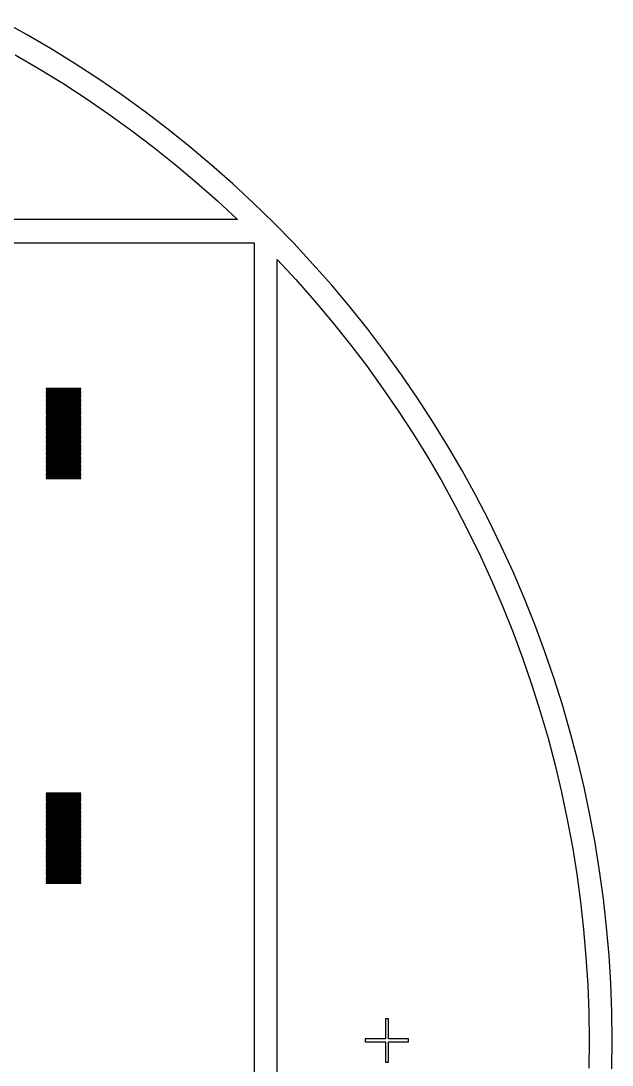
# Model space of a CAD drawing. Extents: x -18 to 82, y -18 to 82.
# Drawn here: x 56.65 to 82.25, y 31.18 to 76.35 of the extents above; entities that cross this region are included whole.
import ezdxf

# ---------------------------------------------------------------- set-up
doc = ezdxf.new("R2010")
doc.units = 0

msp = doc.modelspace()

# ---------------------------------------------------------------- linework, layer by layer
for p, q in [((56.8949, 75.7543), (55.8198, 76.3461)), ((57.9551, 75.1364), (56.8949, 75.7543)), ((58.9999, 74.4927), (57.9551, 75.1364)), ((56.402, 74.8843), (57.441, 74.2787)), ((57.441, 74.2787), (58.4649, 73.6478)), ((60.0285, 73.8235), (58.9999, 74.4927)), ((58.4649, 73.6478), (59.4729, 72.992)), ((61.0404, 73.1292), (60.0285, 73.8235)), ((59.4729, 72.992), (60.4646, 72.3116)), ((62.035, 72.4104), (61.0404, 73.1292)), ((60.4646, 72.3116), (61.4393, 71.6072)), ((63.0116, 71.6673), (62.035, 72.4104)), ((61.4393, 71.6072), (62.3963, 70.879)), ((63.9697, 70.9005), (63.0116, 71.6673)), ((62.3963, 70.879), (63.3353, 70.1275)), ((64.9086, 70.1104), (63.9697, 70.9005)), ((63.3353, 70.1275), (64.2555, 69.3532)), ((65.8279, 69.2975), (64.9086, 70.1104)), ((64.2555, 69.3532), (65.1564, 68.5566)), ((66.727, 68.4624), (65.8279, 69.2975)), ((65.1564, 68.5566), (66.0247, 67.75)), ((67.6053, 67.6053), (66.727, 68.4624)), ((66.0247, 67.75), (-1.52467, 67.75)), ((68.4624, 66.727), (67.6053, 67.6053)), ((-2.25, 66.75), (66.75, 66.75)), ((66.75, 66.75), (66.75, -2.25)), ((69.2975, 65.8279), (68.4624, 66.727)), ((67.75, 66.0247), (68.5566, 65.1564)), ((67.75, -1.52467), (67.75, 66.0247)), ((70.1104, 64.9086), (69.2975, 65.8279)), ((68.5566, 65.1564), (69.3532, 64.2555)), ((70.9005, 63.9697), (70.1104, 64.9086)), ((69.3532, 64.2555), (70.1275, 63.3353)), ((71.6673, 63.0116), (70.9005, 63.9697)), ((70.1275, 63.3353), (70.879, 62.3963)), ((72.4104, 62.035), (71.6673, 63.0116)), ((70.879, 62.3963), (71.6072, 61.4393)), ((73.1292, 61.0404), (72.4104, 62.035)), ((71.6072, 61.4393), (72.3116, 60.4646)), ((73.8235, 60.0285), (73.1292, 61.0404)), ((59.25, 60.445), (57.75, 60.445)), ((57.75, 60.445), (57.75, 60.435)), ((57.75, 60.435), (59.25, 60.435)), ((59.25, 60.405), (57.75, 60.405)), ((57.75, 60.405), (57.75, 60.395)), ((57.75, 60.395), (59.25, 60.395)), ((59.25, 60.365), (57.75, 60.365)), ((57.75, 60.365), (57.75, 60.355)), ((57.75, 60.355), (59.25, 60.355)), ((59.25, 60.325), (57.75, 60.325)), ((57.75, 60.325), (57.75, 60.315)), ((57.75, 60.315), (59.25, 60.315)), ((59.25, 60.285), (57.75, 60.285)), ((57.75, 60.285), (57.75, 60.275)), ((57.75, 60.275), (59.25, 60.275)), ((59.25, 60.245), (57.75, 60.245)), ((57.75, 60.245), (57.75, 60.235)), ((57.75, 60.235), (59.25, 60.235)), ((59.25, 60.205), (57.75, 60.205)), ((57.75, 60.205), (57.75, 60.195)), ((57.75, 60.195), (59.25, 60.195)), ((59.25, 60.165), (57.75, 60.165)), ((57.75, 60.165), (57.75, 60.155)), ((57.75, 60.155), (59.25, 60.155)), ((59.25, 60.125), (57.75, 60.125)), ((57.75, 60.125), (57.75, 60.115)), ((57.75, 60.115), (59.25, 60.115)), ((59.25, 60.085), (57.75, 60.085)), ((57.75, 60.085), (57.75, 60.075)), ((57.75, 60.075), (59.25, 60.075)), ((59.25, 60.435), (59.25, 60.445)), ((59.25, 60.395), (59.25, 60.405)), ((59.25, 60.355), (59.25, 60.365)), ((59.25, 60.315), (59.25, 60.325)), ((59.25, 60.275), (59.25, 60.285)), ((59.25, 60.235), (59.25, 60.245)), ((59.25, 60.195), (59.25, 60.205)), ((59.25, 60.155), (59.25, 60.165)), ((59.25, 60.115), (59.25, 60.125)), ((59.25, 60.075), (59.25, 60.085)), ((72.3116, 60.4646), (72.992, 59.4729)), ((59.25, 60.045), (57.75, 60.045)), ((57.75, 60.045), (57.75, 60.035)), ((57.75, 60.035), (59.25, 60.035)), ((59.25, 60.005), (57.75, 60.005)), ((57.75, 60.005), (57.75, 59.995)), ((57.75, 59.995), (59.25, 59.995)), ((59.25, 59.965), (57.75, 59.965)), ((57.75, 59.965), (57.75, 59.955)), ((57.75, 59.955), (59.25, 59.955)), ((59.25, 59.925), (57.75, 59.925)), ((57.75, 59.925), (57.75, 59.915)), ((57.75, 59.915), (59.25, 59.915)), ((59.25, 59.885), (57.75, 59.885)), ((57.75, 59.885), (57.75, 59.875)), ((57.75, 59.875), (59.25, 59.875)), ((59.25, 59.845), (57.75, 59.845)), ((57.75, 59.845), (57.75, 59.835)), ((57.75, 59.835), (59.25, 59.835)), ((59.25, 59.805), (57.75, 59.805)), ((57.75, 59.805), (57.75, 59.795)), ((57.75, 59.795), (59.25, 59.795)), ((59.25, 59.765), (57.75, 59.765)), ((57.75, 59.765), (57.75, 59.755)), ((57.75, 59.755), (59.25, 59.755)), ((59.25, 59.725), (57.75, 59.725)), ((57.75, 59.725), (57.75, 59.715)), ((57.75, 59.715), (59.25, 59.715)), ((59.25, 59.685), (57.75, 59.685)), ((57.75, 59.685), (57.75, 59.675)), ((57.75, 59.675), (59.25, 59.675)), ((59.25, 59.645), (57.75, 59.645)), ((57.75, 59.645), (57.75, 59.635)), ((57.75, 59.635), (59.25, 59.635)), ((59.25, 60.035), (59.25, 60.045)), ((59.25, 59.995), (59.25, 60.005)), ((59.25, 59.955), (59.25, 59.965)), ((59.25, 59.915), (59.25, 59.925)), ((59.25, 59.875), (59.25, 59.885)), ((59.25, 59.835), (59.25, 59.845)), ((59.25, 59.795), (59.25, 59.805)), ((59.25, 59.755), (59.25, 59.765)), ((59.25, 59.715), (59.25, 59.725)), ((59.25, 59.675), (59.25, 59.685)), ((59.25, 59.635), (59.25, 59.645)), ((74.4927, 58.9999), (73.8235, 60.0285)), ((59.25, 59.605), (57.75, 59.605)), ((57.75, 59.605), (57.75, 59.595)), ((57.75, 59.595), (59.25, 59.595)), ((59.25, 59.565), (57.75, 59.565)), ((57.75, 59.565), (57.75, 59.555)), ((57.75, 59.555), (59.25, 59.555)), ((59.25, 59.525), (57.75, 59.525)), ((57.75, 59.525), (57.75, 59.515)), ((57.75, 59.515), (59.25, 59.515)), ((59.25, 59.485), (57.75, 59.485)), ((57.75, 59.485), (57.75, 59.475)), ((57.75, 59.475), (59.25, 59.475)), ((59.25, 59.445), (57.75, 59.445)), ((57.75, 59.445), (57.75, 59.435)), ((57.75, 59.435), (59.25, 59.435)), ((59.25, 59.405), (57.75, 59.405)), ((57.75, 59.405), (57.75, 59.395)), ((57.75, 59.395), (59.25, 59.395)), ((59.25, 59.365), (57.75, 59.365)), ((57.75, 59.365), (57.75, 59.355)), ((57.75, 59.355), (59.25, 59.355)), ((59.25, 59.325), (57.75, 59.325)), ((57.75, 59.325), (57.75, 59.315)), ((57.75, 59.315), (59.25, 59.315)), ((59.25, 59.285), (57.75, 59.285)), ((57.75, 59.285), (57.75, 59.275)), ((57.75, 59.275), (59.25, 59.275)), ((59.25, 59.245), (57.75, 59.245)), ((57.75, 59.245), (57.75, 59.235)), ((57.75, 59.235), (59.25, 59.235)), ((59.25, 59.205), (57.75, 59.205)), ((57.75, 59.205), (57.75, 59.195)), ((57.75, 59.195), (59.25, 59.195)), ((59.25, 59.595), (59.25, 59.605)), ((59.25, 59.555), (59.25, 59.565)), ((59.25, 59.515), (59.25, 59.525)), ((59.25, 59.475), (59.25, 59.485)), ((59.25, 59.435), (59.25, 59.445)), ((59.25, 59.395), (59.25, 59.405)), ((59.25, 59.355), (59.25, 59.365)), ((59.25, 59.315), (59.25, 59.325)), ((59.25, 59.275), (59.25, 59.285)), ((59.25, 59.235), (59.25, 59.245)), ((59.25, 59.195), (59.25, 59.205)), ((72.992, 59.4729), (73.6478, 58.4649)), ((59.25, 59.165), (57.75, 59.165)), ((57.75, 59.165), (57.75, 59.155)), ((57.75, 59.155), (59.25, 59.155)), ((59.25, 59.125), (57.75, 59.125)), ((57.75, 59.125), (57.75, 59.115)), ((57.75, 59.115), (59.25, 59.115)), ((59.25, 59.085), (57.75, 59.085)), ((57.75, 59.085), (57.75, 59.075)), ((57.75, 59.075), (59.25, 59.075)), ((59.25, 59.045), (57.75, 59.045)), ((57.75, 59.045), (57.75, 59.035)), ((57.75, 59.035), (59.25, 59.035)), ((59.25, 59.005), (57.75, 59.005)), ((57.75, 59.005), (57.75, 58.995)), ((57.75, 58.995), (59.25, 58.995)), ((59.25, 58.965), (57.75, 58.965)), ((57.75, 58.965), (57.75, 58.955)), ((57.75, 58.955), (59.25, 58.955)), ((59.25, 58.925), (57.75, 58.925)), ((57.75, 58.925), (57.75, 58.915)), ((57.75, 58.915), (59.25, 58.915)), ((59.25, 58.885), (57.75, 58.885)), ((57.75, 58.885), (57.75, 58.875)), ((57.75, 58.875), (59.25, 58.875)), ((59.25, 58.845), (57.75, 58.845)), ((57.75, 58.845), (57.75, 58.835)), ((57.75, 58.835), (59.25, 58.835)), ((59.25, 58.805), (57.75, 58.805)), ((57.75, 58.805), (57.75, 58.795)), ((57.75, 58.795), (59.25, 58.795)), ((59.25, 58.765), (57.75, 58.765)), ((57.75, 58.765), (57.75, 58.755)), ((57.75, 58.755), (59.25, 58.755)), ((59.25, 58.725), (57.75, 58.725)), ((57.75, 58.725), (57.75, 58.715)), ((59.25, 59.155), (59.25, 59.165)), ((59.25, 59.115), (59.25, 59.125)), ((59.25, 59.075), (59.25, 59.085)), ((59.25, 59.035), (59.25, 59.045)), ((59.25, 58.995), (59.25, 59.005)), ((59.25, 58.955), (59.25, 58.965)), ((59.25, 58.915), (59.25, 58.925)), ((59.25, 58.875), (59.25, 58.885)), ((59.25, 58.835), (59.25, 58.845)), ((59.25, 58.795), (59.25, 58.805)), ((59.25, 58.755), (59.25, 58.765)), ((59.25, 58.715), (59.25, 58.725)), ((75.1364, 57.9551), (74.4927, 58.9999)), ((57.75, 58.715), (59.25, 58.715)), ((59.25, 58.685), (57.75, 58.685)), ((57.75, 58.685), (57.75, 58.675)), ((57.75, 58.675), (59.25, 58.675)), ((59.25, 58.645), (57.75, 58.645)), ((57.75, 58.645), (57.75, 58.635)), ((57.75, 58.635), (59.25, 58.635)), ((59.25, 58.605), (57.75, 58.605)), ((57.75, 58.605), (57.75, 58.595)), ((57.75, 58.595), (59.25, 58.595)), ((59.25, 58.565), (57.75, 58.565)), ((57.75, 58.565), (57.75, 58.555)), ((57.75, 58.555), (59.25, 58.555)), ((59.25, 58.525), (57.75, 58.525)), ((57.75, 58.525), (57.75, 58.515)), ((57.75, 58.515), (59.25, 58.515)), ((59.25, 58.485), (57.75, 58.485)), ((57.75, 58.485), (57.75, 58.475)), ((57.75, 58.475), (59.25, 58.475)), ((59.25, 58.445), (57.75, 58.445)), ((57.75, 58.445), (57.75, 58.435)), ((57.75, 58.435), (59.25, 58.435)), ((59.25, 58.405), (57.75, 58.405)), ((57.75, 58.405), (57.75, 58.395)), ((57.75, 58.395), (59.25, 58.395)), ((59.25, 58.365), (57.75, 58.365)), ((57.75, 58.365), (57.75, 58.355)), ((57.75, 58.355), (59.25, 58.355)), ((59.25, 58.325), (57.75, 58.325)), ((57.75, 58.325), (57.75, 58.315)), ((57.75, 58.315), (59.25, 58.315)), ((59.25, 58.285), (57.75, 58.285)), ((57.75, 58.285), (57.75, 58.275)), ((57.75, 58.275), (59.25, 58.275)), ((59.25, 58.675), (59.25, 58.685)), ((59.25, 58.635), (59.25, 58.645)), ((59.25, 58.595), (59.25, 58.605)), ((59.25, 58.555), (59.25, 58.565)), ((59.25, 58.515), (59.25, 58.525)), ((59.25, 58.475), (59.25, 58.485)), ((59.25, 58.435), (59.25, 58.445)), ((59.25, 58.395), (59.25, 58.405)), ((59.25, 58.355), (59.25, 58.365)), ((59.25, 58.315), (59.25, 58.325)), ((59.25, 58.275), (59.25, 58.285)), ((73.6478, 58.4649), (74.2787, 57.441)), ((59.25, 58.245), (57.75, 58.245)), ((57.75, 58.245), (57.75, 58.235)), ((57.75, 58.235), (59.25, 58.235)), ((59.25, 58.205), (57.75, 58.205)), ((57.75, 58.205), (57.75, 58.195)), ((57.75, 58.195), (59.25, 58.195)), ((59.25, 58.165), (57.75, 58.165)), ((57.75, 58.165), (57.75, 58.155)), ((57.75, 58.155), (59.25, 58.155)), ((59.25, 58.125), (57.75, 58.125)), ((57.75, 58.125), (57.75, 58.115)), ((57.75, 58.115), (59.25, 58.115)), ((59.25, 58.085), (57.75, 58.085)), ((57.75, 58.085), (57.75, 58.075)), ((57.75, 58.075), (59.25, 58.075)), ((59.25, 58.045), (57.75, 58.045)), ((57.75, 58.045), (57.75, 58.035)), ((57.75, 58.035), (59.25, 58.035)), ((59.25, 58.005), (57.75, 58.005)), ((57.75, 58.005), (57.75, 57.995)), ((57.75, 57.995), (59.25, 57.995)), ((59.25, 57.965), (57.75, 57.965)), ((57.75, 57.965), (57.75, 57.955)), ((57.75, 57.955), (59.25, 57.955)), ((59.25, 57.925), (57.75, 57.925)), ((57.75, 57.925), (57.75, 57.915)), ((57.75, 57.915), (59.25, 57.915)), ((59.25, 57.885), (57.75, 57.885)), ((57.75, 57.885), (57.75, 57.875)), ((57.75, 57.875), (59.25, 57.875)), ((59.25, 57.845), (57.75, 57.845)), ((57.75, 57.845), (57.75, 57.835)), ((57.75, 57.835), (59.25, 57.835)), ((59.25, 58.235), (59.25, 58.245)), ((59.25, 58.195), (59.25, 58.205)), ((59.25, 58.155), (59.25, 58.165)), ((59.25, 58.115), (59.25, 58.125)), ((59.25, 58.075), (59.25, 58.085)), ((59.25, 58.035), (59.25, 58.045)), ((59.25, 57.995), (59.25, 58.005)), ((59.25, 57.955), (59.25, 57.965)), ((59.25, 57.915), (59.25, 57.925)), ((59.25, 57.875), (59.25, 57.885)), ((59.25, 57.835), (59.25, 57.845)), ((75.7543, 56.8949), (75.1364, 57.9551)), ((59.25, 57.805), (57.75, 57.805)), ((57.75, 57.805), (57.75, 57.795)), ((57.75, 57.795), (59.25, 57.795)), ((59.25, 57.765), (57.75, 57.765)), ((57.75, 57.765), (57.75, 57.755)), ((57.75, 57.755), (59.25, 57.755)), ((59.25, 57.725), (57.75, 57.725)), ((57.75, 57.725), (57.75, 57.715)), ((57.75, 57.715), (59.25, 57.715)), ((59.25, 57.685), (57.75, 57.685)), ((57.75, 57.685), (57.75, 57.675)), ((57.75, 57.675), (59.25, 57.675)), ((59.25, 57.645), (57.75, 57.645)), ((57.75, 57.645), (57.75, 57.635)), ((57.75, 57.635), (59.25, 57.635)), ((59.25, 57.605), (57.75, 57.605)), ((57.75, 57.605), (57.75, 57.595)), ((57.75, 57.595), (59.25, 57.595)), ((59.25, 57.565), (57.75, 57.565)), ((57.75, 57.565), (57.75, 57.555)), ((57.75, 57.555), (59.25, 57.555)), ((59.25, 57.525), (57.75, 57.525)), ((57.75, 57.525), (57.75, 57.515)), ((57.75, 57.515), (59.25, 57.515)), ((59.25, 57.485), (57.75, 57.485)), ((57.75, 57.485), (57.75, 57.475)), ((57.75, 57.475), (59.25, 57.475)), ((59.25, 57.445), (57.75, 57.445)), ((57.75, 57.445), (57.75, 57.435)), ((57.75, 57.435), (59.25, 57.435)), ((59.25, 57.405), (57.75, 57.405)), ((57.75, 57.405), (57.75, 57.395)), ((57.75, 57.395), (59.25, 57.395)), ((59.25, 57.365), (57.75, 57.365)), ((57.75, 57.365), (57.75, 57.355)), ((59.25, 57.795), (59.25, 57.805)), ((59.25, 57.755), (59.25, 57.765)), ((59.25, 57.715), (59.25, 57.725)), ((59.25, 57.675), (59.25, 57.685)), ((59.25, 57.635), (59.25, 57.645)), ((59.25, 57.595), (59.25, 57.605)), ((59.25, 57.555), (59.25, 57.565)), ((59.25, 57.515), (59.25, 57.525)), ((59.25, 57.475), (59.25, 57.485)), ((59.25, 57.435), (59.25, 57.445)), ((59.25, 57.395), (59.25, 57.405)), ((59.25, 57.355), (59.25, 57.365)), ((74.2787, 57.441), (74.8843, 56.402)), ((57.75, 57.355), (59.25, 57.355)), ((59.25, 57.325), (57.75, 57.325)), ((57.75, 57.325), (57.75, 57.315)), ((57.75, 57.315), (59.25, 57.315)), ((59.25, 57.285), (57.75, 57.285)), ((57.75, 57.285), (57.75, 57.275)), ((57.75, 57.275), (59.25, 57.275)), ((59.25, 57.245), (57.75, 57.245)), ((57.75, 57.245), (57.75, 57.235)), ((57.75, 57.235), (59.25, 57.235)), ((59.25, 57.205), (57.75, 57.205)), ((57.75, 57.205), (57.75, 57.195)), ((57.75, 57.195), (59.25, 57.195)), ((59.25, 57.165), (57.75, 57.165)), ((57.75, 57.165), (57.75, 57.155)), ((57.75, 57.155), (59.25, 57.155)), ((59.25, 57.125), (57.75, 57.125)), ((57.75, 57.125), (57.75, 57.115)), ((57.75, 57.115), (59.25, 57.115)), ((59.25, 57.085), (57.75, 57.085)), ((57.75, 57.085), (57.75, 57.075)), ((57.75, 57.075), (59.25, 57.075)), ((59.25, 57.045), (57.75, 57.045)), ((57.75, 57.045), (57.75, 57.035)), ((57.75, 57.035), (59.25, 57.035)), ((59.25, 57.005), (57.75, 57.005)), ((57.75, 57.005), (57.75, 56.995)), ((57.75, 56.995), (59.25, 56.995)), ((59.25, 56.965), (57.75, 56.965)), ((57.75, 56.965), (57.75, 56.955)), ((57.75, 56.955), (59.25, 56.955)), ((59.25, 56.925), (57.75, 56.925)), ((57.75, 56.925), (57.75, 56.915)), ((57.75, 56.915), (59.25, 56.915)), ((59.25, 57.315), (59.25, 57.325)), ((59.25, 57.275), (59.25, 57.285)), ((59.25, 57.235), (59.25, 57.245)), ((59.25, 57.195), (59.25, 57.205)), ((59.25, 57.155), (59.25, 57.165)), ((59.25, 57.115), (59.25, 57.125)), ((59.25, 57.075), (59.25, 57.085)), ((59.25, 57.035), (59.25, 57.045)), ((59.25, 56.995), (59.25, 57.005)), ((59.25, 56.955), (59.25, 56.965)), ((59.25, 56.915), (59.25, 56.925)), ((59.25, 56.885), (57.75, 56.885)), ((57.75, 56.885), (57.75, 56.875)), ((57.75, 56.875), (59.25, 56.875)), ((59.25, 56.845), (57.75, 56.845)), ((57.75, 56.845), (57.75, 56.835)), ((57.75, 56.835), (59.25, 56.835)), ((59.25, 56.805), (57.75, 56.805)), ((57.75, 56.805), (57.75, 56.795)), ((57.75, 56.795), (59.25, 56.795)), ((59.25, 56.765), (57.75, 56.765)), ((57.75, 56.765), (57.75, 56.755)), ((57.75, 56.755), (59.25, 56.755)), ((59.25, 56.725), (57.75, 56.725)), ((57.75, 56.725), (57.75, 56.715)), ((57.75, 56.715), (59.25, 56.715)), ((59.25, 56.685), (57.75, 56.685)), ((57.75, 56.685), (57.75, 56.675)), ((57.75, 56.675), (59.25, 56.675)), ((59.25, 56.645), (57.75, 56.645)), ((57.75, 56.645), (57.75, 56.635)), ((57.75, 56.635), (59.25, 56.635)), ((59.25, 56.605), (57.75, 56.605)), ((57.75, 56.605), (57.75, 56.595)), ((57.75, 56.595), (59.25, 56.595)), ((59.25, 56.565), (57.75, 56.565)), ((57.75, 56.565), (57.75, 56.555)), ((57.75, 56.555), (59.25, 56.555)), ((59.25, 56.875), (59.25, 56.885)), ((59.25, 56.835), (59.25, 56.845)), ((59.25, 56.795), (59.25, 56.805)), ((59.25, 56.755), (59.25, 56.765)), ((59.25, 56.715), (59.25, 56.725)), ((59.25, 56.675), (59.25, 56.685)), ((59.25, 56.635), (59.25, 56.645)), ((59.25, 56.595), (59.25, 56.605)), ((59.25, 56.555), (59.25, 56.565)), ((76.3461, 55.8198), (75.7543, 56.8949)), ((74.8843, 56.402), (75.4641, 55.3484)), ((76.9112, 54.7306), (76.3461, 55.8198)), ((75.4641, 55.3484), (76.018, 54.2809)), ((77.4495, 53.6277), (76.9112, 54.7306)), ((76.018, 54.2809), (76.5455, 53.2002)), ((77.9605, 52.5121), (77.4495, 53.6277)), ((76.5455, 53.2002), (77.0463, 52.1068)), ((78.444, 51.3842), (77.9605, 52.5121)), ((77.0463, 52.1068), (77.5201, 51.0015)), ((78.8996, 50.2448), (78.444, 51.3842)), ((77.5201, 51.0015), (77.9666, 49.8849)), ((79.3272, 49.0945), (78.8996, 50.2448)), ((77.9666, 49.8849), (78.3857, 48.7576)), ((79.7264, 47.9341), (79.3272, 49.0945)), ((78.3857, 48.7576), (78.7769, 47.6204)), ((80.097, 46.7642), (79.7264, 47.9341)), ((78.7769, 47.6204), (79.1401, 46.4739)), ((80.4388, 45.5856), (80.097, 46.7642)), ((79.1401, 46.4739), (79.475, 45.3189)), ((79.475, 45.3189), (79.7815, 44.156)), ((80.7516, 44.399), (80.4388, 45.5856)), ((81.0351, 43.2051), (80.7516, 44.399)), ((79.7815, 44.156), (80.0594, 42.986)), ((59.25, 42.945), (57.75, 42.945)), ((57.75, 42.945), (57.75, 42.935)), ((57.75, 42.935), (59.25, 42.935)), ((59.25, 42.935), (59.25, 42.945)), ((80.0594, 42.986), (80.3085, 41.8094)), ((81.2893, 42.0045), (81.0351, 43.2051)), ((59.25, 42.905), (57.75, 42.905)), ((57.75, 42.905), (57.75, 42.895)), ((57.75, 42.895), (59.25, 42.895)), ((59.25, 42.865), (57.75, 42.865)), ((57.75, 42.865), (57.75, 42.855)), ((57.75, 42.855), (59.25, 42.855)), ((59.25, 42.825), (57.75, 42.825)), ((57.75, 42.825), (57.75, 42.815)), ((57.75, 42.815), (59.25, 42.815)), ((59.25, 42.785), (57.75, 42.785)), ((57.75, 42.785), (57.75, 42.775)), ((57.75, 42.775), (59.25, 42.775)), ((59.25, 42.745), (57.75, 42.745)), ((57.75, 42.745), (57.75, 42.735)), ((57.75, 42.735), (59.25, 42.735)), ((59.25, 42.705), (57.75, 42.705)), ((57.75, 42.705), (57.75, 42.695)), ((57.75, 42.695), (59.25, 42.695)), ((59.25, 42.665), (57.75, 42.665)), ((57.75, 42.665), (57.75, 42.655)), ((57.75, 42.655), (59.25, 42.655)), ((59.25, 42.625), (57.75, 42.625)), ((57.75, 42.625), (57.75, 42.615)), ((57.75, 42.615), (59.25, 42.615)), ((59.25, 42.585), (57.75, 42.585)), ((57.75, 42.585), (57.75, 42.575)), ((57.75, 42.575), (59.25, 42.575)), ((59.25, 42.545), (57.75, 42.545)), ((57.75, 42.545), (57.75, 42.535)), ((57.75, 42.535), (59.25, 42.535)), ((59.25, 42.505), (57.75, 42.505)), ((57.75, 42.505), (57.75, 42.495)), ((57.75, 42.495), (59.25, 42.495)), ((59.25, 42.465), (57.75, 42.465)), ((57.75, 42.465), (57.75, 42.455)), ((59.25, 42.895), (59.25, 42.905)), ((59.25, 42.855), (59.25, 42.865)), ((59.25, 42.815), (59.25, 42.825)), ((59.25, 42.775), (59.25, 42.785)), ((59.25, 42.735), (59.25, 42.745)), ((59.25, 42.695), (59.25, 42.705)), ((59.25, 42.655), (59.25, 42.665)), ((59.25, 42.615), (59.25, 42.625)), ((59.25, 42.575), (59.25, 42.585)), ((59.25, 42.535), (59.25, 42.545)), ((59.25, 42.495), (59.25, 42.505)), ((59.25, 42.455), (59.25, 42.465)), ((57.75, 42.455), (59.25, 42.455)), ((59.25, 42.425), (57.75, 42.425)), ((57.75, 42.425), (57.75, 42.415)), ((57.75, 42.415), (59.25, 42.415)), ((59.25, 42.385), (57.75, 42.385)), ((57.75, 42.385), (57.75, 42.375)), ((57.75, 42.375), (59.25, 42.375)), ((59.25, 42.345), (57.75, 42.345)), ((57.75, 42.345), (57.75, 42.335)), ((57.75, 42.335), (59.25, 42.335)), ((59.25, 42.305), (57.75, 42.305)), ((57.75, 42.305), (57.75, 42.295)), ((57.75, 42.295), (59.25, 42.295)), ((59.25, 42.265), (57.75, 42.265)), ((57.75, 42.265), (57.75, 42.255)), ((57.75, 42.255), (59.25, 42.255)), ((59.25, 42.225), (57.75, 42.225)), ((57.75, 42.225), (57.75, 42.215)), ((57.75, 42.215), (59.25, 42.215)), ((59.25, 42.185), (57.75, 42.185)), ((57.75, 42.185), (57.75, 42.175)), ((57.75, 42.175), (59.25, 42.175)), ((59.25, 42.145), (57.75, 42.145)), ((57.75, 42.145), (57.75, 42.135)), ((57.75, 42.135), (59.25, 42.135)), ((59.25, 42.105), (57.75, 42.105)), ((57.75, 42.105), (57.75, 42.095)), ((57.75, 42.095), (59.25, 42.095)), ((59.25, 42.065), (57.75, 42.065)), ((57.75, 42.065), (57.75, 42.055)), ((57.75, 42.055), (59.25, 42.055)), ((59.25, 42.025), (57.75, 42.025)), ((57.75, 42.025), (57.75, 42.015)), ((57.75, 42.015), (59.25, 42.015)), ((59.25, 42.415), (59.25, 42.425)), ((59.25, 42.375), (59.25, 42.385)), ((59.25, 42.335), (59.25, 42.345)), ((59.25, 42.295), (59.25, 42.305)), ((59.25, 42.255), (59.25, 42.265)), ((59.25, 42.215), (59.25, 42.225)), ((59.25, 42.175), (59.25, 42.185)), ((59.25, 42.135), (59.25, 42.145)), ((59.25, 42.095), (59.25, 42.105)), ((59.25, 42.055), (59.25, 42.065)), ((59.25, 42.015), (59.25, 42.025)), ((81.5139, 40.7981), (81.2893, 42.0045)), ((59.25, 41.985), (57.75, 41.985)), ((57.75, 41.985), (57.75, 41.975)), ((57.75, 41.975), (59.25, 41.975)), ((59.25, 41.945), (57.75, 41.945)), ((57.75, 41.945), (57.75, 41.935)), ((57.75, 41.935), (59.25, 41.935)), ((59.25, 41.905), (57.75, 41.905)), ((57.75, 41.905), (57.75, 41.895)), ((57.75, 41.895), (59.25, 41.895)), ((59.25, 41.865), (57.75, 41.865)), ((57.75, 41.865), (57.75, 41.855)), ((57.75, 41.855), (59.25, 41.855)), ((59.25, 41.825), (57.75, 41.825)), ((57.75, 41.825), (57.75, 41.815)), ((57.75, 41.815), (59.25, 41.815)), ((59.25, 41.785), (57.75, 41.785)), ((57.75, 41.785), (57.75, 41.775)), ((57.75, 41.775), (59.25, 41.775)), ((59.25, 41.745), (57.75, 41.745)), ((57.75, 41.745), (57.75, 41.735)), ((57.75, 41.735), (59.25, 41.735)), ((59.25, 41.705), (57.75, 41.705)), ((57.75, 41.705), (57.75, 41.695)), ((57.75, 41.695), (59.25, 41.695)), ((59.25, 41.665), (57.75, 41.665)), ((57.75, 41.665), (57.75, 41.655)), ((57.75, 41.655), (59.25, 41.655)), ((59.25, 41.625), (57.75, 41.625)), ((57.75, 41.625), (57.75, 41.615)), ((57.75, 41.615), (59.25, 41.615)), ((59.25, 41.585), (57.75, 41.585)), ((57.75, 41.585), (57.75, 41.575)), ((57.75, 41.575), (59.25, 41.575)), ((59.25, 41.975), (59.25, 41.985)), ((59.25, 41.935), (59.25, 41.945)), ((59.25, 41.895), (59.25, 41.905)), ((59.25, 41.855), (59.25, 41.865)), ((59.25, 41.815), (59.25, 41.825)), ((59.25, 41.775), (59.25, 41.785)), ((59.25, 41.735), (59.25, 41.745)), ((59.25, 41.695), (59.25, 41.705)), ((59.25, 41.655), (59.25, 41.665)), ((59.25, 41.615), (59.25, 41.625)), ((59.25, 41.575), (59.25, 41.585)), ((80.3085, 41.8094), (80.5286, 40.6271)), ((59.25, 41.545), (57.75, 41.545)), ((57.75, 41.545), (57.75, 41.535)), ((57.75, 41.535), (59.25, 41.535)), ((59.25, 41.505), (57.75, 41.505)), ((57.75, 41.505), (57.75, 41.495)), ((57.75, 41.495), (59.25, 41.495)), ((59.25, 41.465), (57.75, 41.465)), ((57.75, 41.465), (57.75, 41.455)), ((57.75, 41.455), (59.25, 41.455)), ((59.25, 41.425), (57.75, 41.425)), ((57.75, 41.425), (57.75, 41.415)), ((57.75, 41.415), (59.25, 41.415)), ((59.25, 41.385), (57.75, 41.385)), ((57.75, 41.385), (57.75, 41.375)), ((57.75, 41.375), (59.25, 41.375)), ((59.25, 41.345), (57.75, 41.345)), ((57.75, 41.345), (57.75, 41.335)), ((57.75, 41.335), (59.25, 41.335)), ((59.25, 41.305), (57.75, 41.305)), ((57.75, 41.305), (57.75, 41.295)), ((57.75, 41.295), (59.25, 41.295)), ((59.25, 41.265), (57.75, 41.265)), ((57.75, 41.265), (57.75, 41.255)), ((57.75, 41.255), (59.25, 41.255)), ((59.25, 41.225), (57.75, 41.225)), ((57.75, 41.225), (57.75, 41.215)), ((57.75, 41.215), (59.25, 41.215)), ((59.25, 41.185), (57.75, 41.185)), ((57.75, 41.185), (57.75, 41.175)), ((57.75, 41.175), (59.25, 41.175)), ((59.25, 41.145), (57.75, 41.145)), ((57.75, 41.145), (57.75, 41.135)), ((57.75, 41.135), (59.25, 41.135)), ((59.25, 41.105), (57.75, 41.105)), ((57.75, 41.105), (57.75, 41.095)), ((59.25, 41.535), (59.25, 41.545)), ((59.25, 41.495), (59.25, 41.505)), ((59.25, 41.455), (59.25, 41.465)), ((59.25, 41.415), (59.25, 41.425)), ((59.25, 41.375), (59.25, 41.385)), ((59.25, 41.335), (59.25, 41.345)), ((59.25, 41.295), (59.25, 41.305)), ((59.25, 41.255), (59.25, 41.265)), ((59.25, 41.215), (59.25, 41.225)), ((59.25, 41.175), (59.25, 41.185)), ((59.25, 41.135), (59.25, 41.145)), ((59.25, 41.095), (59.25, 41.105)), ((57.75, 41.095), (59.25, 41.095)), ((59.25, 41.065), (57.75, 41.065)), ((57.75, 41.065), (57.75, 41.055)), ((57.75, 41.055), (59.25, 41.055)), ((59.25, 41.025), (57.75, 41.025)), ((57.75, 41.025), (57.75, 41.015)), ((57.75, 41.015), (59.25, 41.015)), ((59.25, 40.985), (57.75, 40.985)), ((57.75, 40.985), (57.75, 40.975)), ((57.75, 40.975), (59.25, 40.975)), ((59.25, 40.945), (57.75, 40.945)), ((57.75, 40.945), (57.75, 40.935)), ((57.75, 40.935), (59.25, 40.935)), ((59.25, 40.905), (57.75, 40.905)), ((57.75, 40.905), (57.75, 40.895)), ((57.75, 40.895), (59.25, 40.895)), ((59.25, 40.865), (57.75, 40.865)), ((57.75, 40.865), (57.75, 40.855)), ((57.75, 40.855), (59.25, 40.855)), ((59.25, 40.825), (57.75, 40.825)), ((57.75, 40.825), (57.75, 40.815)), ((57.75, 40.815), (59.25, 40.815)), ((59.25, 40.785), (57.75, 40.785)), ((57.75, 40.785), (57.75, 40.775)), ((57.75, 40.775), (59.25, 40.775)), ((59.25, 40.745), (57.75, 40.745)), ((57.75, 40.745), (57.75, 40.735)), ((57.75, 40.735), (59.25, 40.735)), ((59.25, 40.705), (57.75, 40.705)), ((57.75, 40.705), (57.75, 40.695)), ((57.75, 40.695), (59.25, 40.695)), ((59.25, 40.665), (57.75, 40.665)), ((57.75, 40.665), (57.75, 40.655)), ((57.75, 40.655), (59.25, 40.655)), ((59.25, 41.055), (59.25, 41.065)), ((59.25, 41.015), (59.25, 41.025)), ((59.25, 40.975), (59.25, 40.985)), ((59.25, 40.935), (59.25, 40.945)), ((59.25, 40.895), (59.25, 40.905)), ((59.25, 40.855), (59.25, 40.865)), ((59.25, 40.815), (59.25, 40.825)), ((59.25, 40.775), (59.25, 40.785)), ((59.25, 40.735), (59.25, 40.745)), ((59.25, 40.695), (59.25, 40.705)), ((59.25, 40.655), (59.25, 40.665)), ((81.7088, 39.5865), (81.5139, 40.7981)), ((59.25, 40.625), (57.75, 40.625)), ((57.75, 40.625), (57.75, 40.615)), ((57.75, 40.615), (59.25, 40.615)), ((59.25, 40.585), (57.75, 40.585)), ((57.75, 40.585), (57.75, 40.575)), ((57.75, 40.575), (59.25, 40.575)), ((59.25, 40.545), (57.75, 40.545)), ((57.75, 40.545), (57.75, 40.535)), ((57.75, 40.535), (59.25, 40.535)), ((59.25, 40.505), (57.75, 40.505)), ((57.75, 40.505), (57.75, 40.495)), ((57.75, 40.495), (59.25, 40.495)), ((59.25, 40.465), (57.75, 40.465)), ((57.75, 40.465), (57.75, 40.455)), ((57.75, 40.455), (59.25, 40.455)), ((59.25, 40.425), (57.75, 40.425)), ((57.75, 40.425), (57.75, 40.415)), ((57.75, 40.415), (59.25, 40.415)), ((59.25, 40.385), (57.75, 40.385)), ((57.75, 40.385), (57.75, 40.375)), ((57.75, 40.375), (59.25, 40.375)), ((59.25, 40.345), (57.75, 40.345)), ((57.75, 40.345), (57.75, 40.335)), ((57.75, 40.335), (59.25, 40.335)), ((59.25, 40.305), (57.75, 40.305)), ((57.75, 40.305), (57.75, 40.295)), ((57.75, 40.295), (59.25, 40.295)), ((59.25, 40.265), (57.75, 40.265)), ((57.75, 40.265), (57.75, 40.255)), ((57.75, 40.255), (59.25, 40.255)), ((59.25, 40.225), (57.75, 40.225)), ((57.75, 40.225), (57.75, 40.215)), ((57.75, 40.215), (59.25, 40.215)), ((59.25, 40.615), (59.25, 40.625)), ((59.25, 40.575), (59.25, 40.585)), ((59.25, 40.535), (59.25, 40.545)), ((59.25, 40.495), (59.25, 40.505)), ((59.25, 40.455), (59.25, 40.465)), ((59.25, 40.415), (59.25, 40.425)), ((59.25, 40.375), (59.25, 40.385)), ((59.25, 40.335), (59.25, 40.345)), ((59.25, 40.295), (59.25, 40.305)), ((59.25, 40.255), (59.25, 40.265)), ((59.25, 40.215), (59.25, 40.225)), ((80.5286, 40.6271), (80.7197, 39.4398)), ((59.25, 40.185), (57.75, 40.185)), ((57.75, 40.185), (57.75, 40.175)), ((57.75, 40.175), (59.25, 40.175)), ((59.25, 40.145), (57.75, 40.145)), ((57.75, 40.145), (57.75, 40.135)), ((57.75, 40.135), (59.25, 40.135)), ((59.25, 40.105), (57.75, 40.105)), ((57.75, 40.105), (57.75, 40.095)), ((57.75, 40.095), (59.25, 40.095)), ((59.25, 40.065), (57.75, 40.065)), ((57.75, 40.065), (57.75, 40.055)), ((57.75, 40.055), (59.25, 40.055)), ((59.25, 40.025), (57.75, 40.025)), ((57.75, 40.025), (57.75, 40.015)), ((57.75, 40.015), (59.25, 40.015)), ((59.25, 39.985), (57.75, 39.985)), ((57.75, 39.985), (57.75, 39.975)), ((57.75, 39.975), (59.25, 39.975)), ((59.25, 39.945), (57.75, 39.945)), ((57.75, 39.945), (57.75, 39.935)), ((57.75, 39.935), (59.25, 39.935)), ((59.25, 39.905), (57.75, 39.905)), ((57.75, 39.905), (57.75, 39.895)), ((57.75, 39.895), (59.25, 39.895)), ((59.25, 39.865), (57.75, 39.865)), ((57.75, 39.865), (57.75, 39.855)), ((57.75, 39.855), (59.25, 39.855)), ((59.25, 39.825), (57.75, 39.825)), ((57.75, 39.825), (57.75, 39.815)), ((57.75, 39.815), (59.25, 39.815)), ((59.25, 39.785), (57.75, 39.785)), ((57.75, 39.785), (57.75, 39.775)), ((57.75, 39.775), (59.25, 39.775)), ((59.25, 40.175), (59.25, 40.185)), ((59.25, 40.135), (59.25, 40.145)), ((59.25, 40.095), (59.25, 40.105)), ((59.25, 40.055), (59.25, 40.065)), ((59.25, 40.015), (59.25, 40.025)), ((59.25, 39.975), (59.25, 39.985)), ((59.25, 39.935), (59.25, 39.945)), ((59.25, 39.895), (59.25, 39.905)), ((59.25, 39.855), (59.25, 39.865)), ((59.25, 39.815), (59.25, 39.825)), ((59.25, 39.775), (59.25, 39.785)), ((59.25, 39.745), (57.75, 39.745)), ((57.75, 39.745), (57.75, 39.735)), ((57.75, 39.735), (59.25, 39.735)), ((59.25, 39.705), (57.75, 39.705)), ((57.75, 39.705), (57.75, 39.695)), ((57.75, 39.695), (59.25, 39.695)), ((59.25, 39.665), (57.75, 39.665)), ((57.75, 39.665), (57.75, 39.655)), ((57.75, 39.655), (59.25, 39.655)), ((59.25, 39.625), (57.75, 39.625)), ((57.75, 39.625), (57.75, 39.615)), ((57.75, 39.615), (59.25, 39.615)), ((59.25, 39.585), (57.75, 39.585)), ((57.75, 39.585), (57.75, 39.575)), ((57.75, 39.575), (59.25, 39.575)), ((59.25, 39.545), (57.75, 39.545)), ((57.75, 39.545), (57.75, 39.535)), ((57.75, 39.535), (59.25, 39.535)), ((59.25, 39.505), (57.75, 39.505)), ((57.75, 39.505), (57.75, 39.495)), ((57.75, 39.495), (59.25, 39.495)), ((59.25, 39.465), (57.75, 39.465)), ((57.75, 39.465), (57.75, 39.455)), ((57.75, 39.455), (59.25, 39.455)), ((59.25, 39.425), (57.75, 39.425)), ((57.75, 39.425), (57.75, 39.415)), ((57.75, 39.415), (59.25, 39.415)), ((59.25, 39.385), (57.75, 39.385)), ((57.75, 39.385), (57.75, 39.375)), ((57.75, 39.375), (59.25, 39.375)), ((59.25, 39.345), (57.75, 39.345)), ((57.75, 39.345), (57.75, 39.335)), ((57.75, 39.335), (59.25, 39.335)), ((59.25, 39.305), (57.75, 39.305)), ((57.75, 39.305), (57.75, 39.295)), ((57.75, 39.295), (59.25, 39.295)), ((59.25, 39.735), (59.25, 39.745)), ((59.25, 39.695), (59.25, 39.705)), ((59.25, 39.655), (59.25, 39.665)), ((59.25, 39.615), (59.25, 39.625)), ((59.25, 39.575), (59.25, 39.585)), ((59.25, 39.535), (59.25, 39.545)), ((59.25, 39.495), (59.25, 39.505)), ((59.25, 39.455), (59.25, 39.465)), ((59.25, 39.415), (59.25, 39.425)), ((59.25, 39.375), (59.25, 39.385)), ((59.25, 39.335), (59.25, 39.345)), ((59.25, 39.295), (59.25, 39.305)), ((80.7197, 39.4398), (80.8815, 38.2481)), ((81.874, 38.3705), (81.7088, 39.5865)), ((59.25, 39.265), (57.75, 39.265)), ((57.75, 39.265), (57.75, 39.255)), ((57.75, 39.255), (59.25, 39.255)), ((59.25, 39.225), (57.75, 39.225)), ((57.75, 39.225), (57.75, 39.215)), ((57.75, 39.215), (59.25, 39.215)), ((59.25, 39.185), (57.75, 39.185)), ((57.75, 39.185), (57.75, 39.175)), ((57.75, 39.175), (59.25, 39.175)), ((59.25, 39.145), (57.75, 39.145)), ((57.75, 39.145), (57.75, 39.135)), ((57.75, 39.135), (59.25, 39.135)), ((59.25, 39.105), (57.75, 39.105)), ((57.75, 39.105), (57.75, 39.095)), ((57.75, 39.095), (59.25, 39.095)), ((59.25, 39.065), (57.75, 39.065)), ((57.75, 39.065), (57.75, 39.055)), ((57.75, 39.055), (59.25, 39.055)), ((59.25, 39.255), (59.25, 39.265)), ((59.25, 39.215), (59.25, 39.225)), ((59.25, 39.175), (59.25, 39.185)), ((59.25, 39.135), (59.25, 39.145)), ((59.25, 39.095), (59.25, 39.105)), ((59.25, 39.055), (59.25, 39.065)), ((80.8815, 38.2481), (81.0141, 37.0528)), ((82.0092, 37.1508), (81.874, 38.3705)), ((81.0141, 37.0528), (81.1172, 35.8547)), ((82.1145, 35.9282), (82.0092, 37.1508)), ((81.1172, 35.8547), (81.191, 34.6543)), ((82.1898, 34.7034), (82.1145, 35.9282)), ((81.191, 34.6543), (81.2352, 33.4525)), ((82.2349, 33.4771), (82.1898, 34.7034)), ((81.2352, 33.4525), (81.25, 32.25)), ((82.25, 32.25), (82.2349, 33.4771)), ((72.5625, 33.1875), (72.4375, 33.1875)), ((72.4375, 33.1875), (72.4375, 32.3125)), ((72.5625, 32.3125), (72.5625, 33.1875)), ((72.4375, 32.3125), (71.5625, 32.3125)), ((71.5625, 32.3125), (71.5625, 32.1875)), ((71.5625, 32.1875), (72.4375, 32.1875)), ((72.4375, 32.1875), (72.4375, 31.3125)), ((73.4375, 32.3125), (72.5625, 32.3125)), ((72.5625, 32.1875), (73.4375, 32.1875)), ((72.5625, 31.3125), (72.5625, 32.1875)), ((73.4375, 32.1875), (73.4375, 32.3125)), ((81.25, 32.25), (81.2352, 31.0475)), ((82.2349, 31.0229), (82.25, 32.25)), ((72.4375, 31.3125), (72.5625, 31.3125))]:
    msp.add_line(p, q)

doc.saveas('drawing.dxf')
